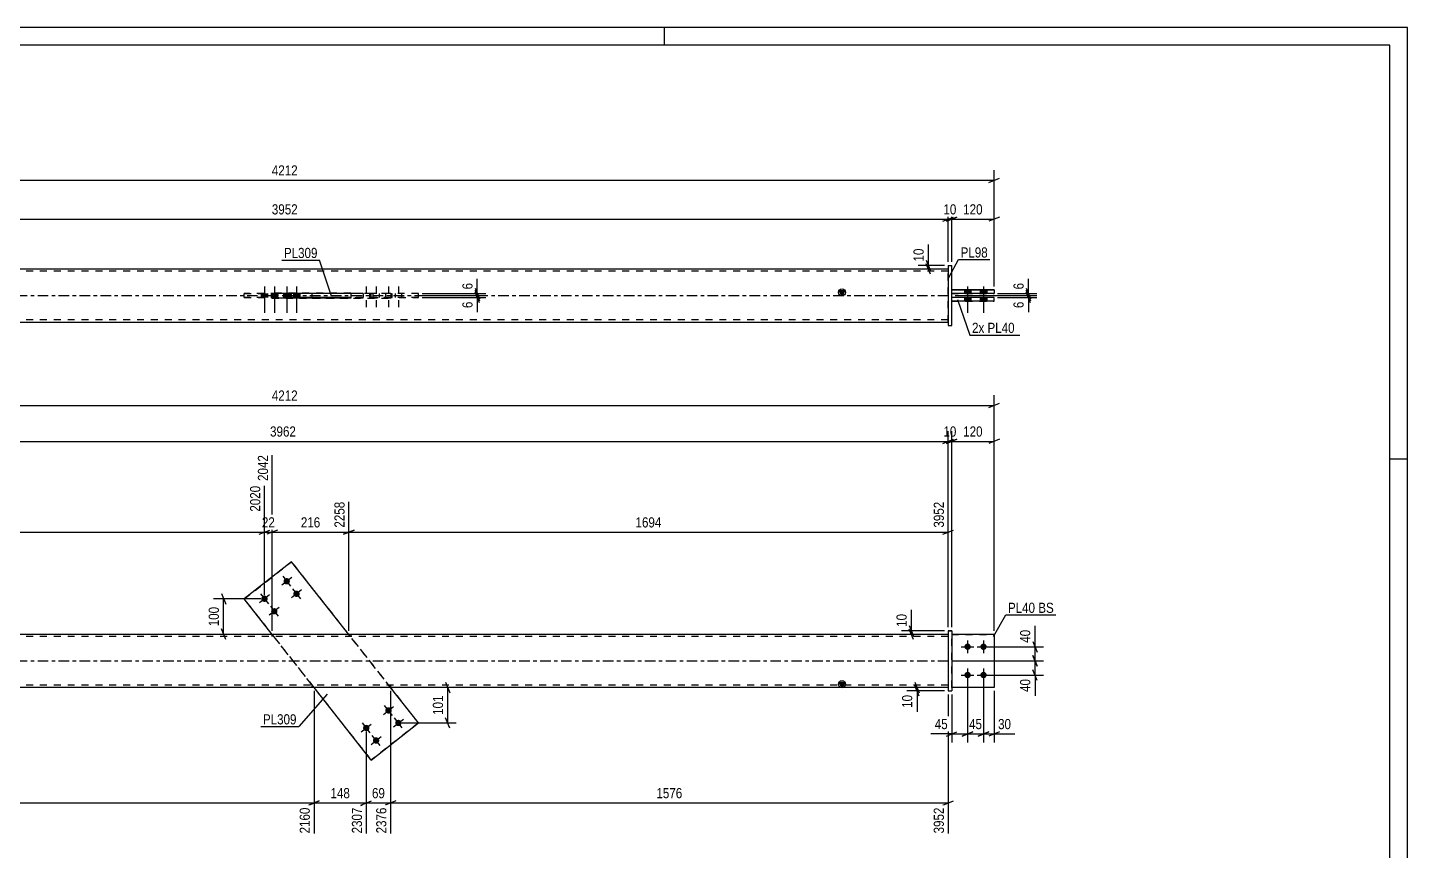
# Model space of a CAD drawing. Header units: millimetres. Extents: x 0 to 594, y 0 to 420.
# Drawn here: x 203.9 to 594, y 187.3 to 420 of the extents above; entities that cross this region are included whole.
import ezdxf

# ---------------------------------------------------------------- set-up
doc = ezdxf.new("R2010")
doc.units = ezdxf.units.MM
doc.linetypes.add('DXK_LINE_DOT2', pattern=[3.9198, 1.9599, -1.9599])
doc.linetypes.add('DXK_LINE_DOT3', pattern=[5.9187, 2.979, -0.9799, 0.9799, -0.9799])
doc.styles.add('Arial Narrow', font='ARIALN.TTF', dxfattribs={"height": 0.2})

# ---------------------------------------------------------------- blocks, each defined once
blk = doc.blocks.new('Unknown-580871191-1129')
at = {"color": 5, "linetype": 'Continuous'}
for p, q in [((594, 420), (0, 420)), ((384, 415), (384, 420)), ((594, 0), (594, 420)), ((589, 415), (5, 415)), ((589, 5), (589, 415)), ((594, 298), (589, 298))]:
    blk.add_line(p, q, dxfattribs=at)
blk = doc.blocks.new('Part-580871191-1687 - 1671')
at = {"color": 2, "linetype": 'Continuous'}
for p, q in [((278.54, 268.96), (265.18, 258.44)), ((278.54, 268.96), (278.54, 268.96)), ((294.72, 248.42), (278.54, 268.96)), ((273.08, 248.42), (265.18, 258.44)), ((265.18, 258.44), (265.18, 258.44)), ((301.08, 212.87), (284.89, 233.42)), ((314.43, 223.4), (306.54, 233.42)), ((301.08, 212.87), (314.43, 223.4)), ((314.43, 223.4), (314.43, 223.4)), ((301.08, 212.87), (301.08, 212.87))]:
    blk.add_line(p, q, dxfattribs=at)
at = {"color": 7, "linetype": 'DXK_LINE_DOT2'}
for p, q in [((265.18, 258.44), (278.54, 268.96)), ((314.43, 223.4), (278.54, 268.96)), ((301.08, 212.87), (265.18, 258.44)), ((273.35, 248.07), (273.08, 248.42)), ((284.89, 233.42), (273.35, 248.07)), ((306.54, 233.42), (294.72, 248.42)), ((314.43, 223.4), (301.08, 212.87))]:
    blk.add_line(p, q, dxfattribs=at)
blk = doc.blocks.new('Bolt-580871191-1679 - 1671')
at = {"linetype": 'Continuous'}
for points in [[(305.95, 227.79), (306.13, 227.77), (306.31, 227.72), (306.48, 227.62), (306.62, 227.5), (306.73, 227.34), (306.8, 227.17), (306.84, 226.99), (306.84, 226.8), (306.8, 226.62), (306.73, 226.44), (306.62, 226.29), (306.48, 226.17), (306.31, 226.07), (306.13, 226.01), (305.95, 225.99), (305.76, 226.01), (305.58, 226.07), (305.42, 226.17), (305.28, 226.29), (305.17, 226.44), (305.09, 226.62), (305.05, 226.8), (305.05, 226.99), (305.09, 227.17), (305.17, 227.34), (305.28, 227.5), (305.42, 227.62), (305.58, 227.72), (305.76, 227.77)], [(299.66, 222.84), (299.85, 222.82), (300.03, 222.77), (300.19, 222.67), (300.33, 222.55), (300.44, 222.39), (300.52, 222.22), (300.56, 222.04), (300.56, 221.85), (300.52, 221.67), (300.44, 221.49), (300.33, 221.34), (300.19, 221.22), (300.03, 221.12), (299.85, 221.06), (299.66, 221.04), (299.48, 221.06), (299.3, 221.12), (299.13, 221.22), (298.99, 221.34), (298.88, 221.49), (298.81, 221.67), (298.77, 221.85), (298.77, 222.04), (298.81, 222.22), (298.88, 222.39), (298.99, 222.55), (299.13, 222.67), (299.3, 222.77), (299.48, 222.82)], [(308.73, 224.26), (308.92, 224.24), (309.1, 224.18), (309.26, 224.09), (309.4, 223.96), (309.51, 223.81), (309.59, 223.64), (309.63, 223.45), (309.63, 223.27), (309.59, 223.08), (309.51, 222.91), (309.4, 222.76), (309.26, 222.63), (309.1, 222.54), (308.92, 222.48), (308.73, 222.46), (308.54, 222.48), (308.37, 222.54), (308.2, 222.63), (308.06, 222.76), (307.95, 222.91), (307.88, 223.08), (307.84, 223.27), (307.84, 223.45), (307.88, 223.64), (307.95, 223.81), (308.06, 223.96), (308.2, 224.09), (308.37, 224.18), (308.54, 224.24)], [(302.45, 219.31), (302.63, 219.29), (302.81, 219.23), (302.98, 219.14), (303.12, 219.01), (303.23, 218.86), (303.3, 218.69), (303.34, 218.5), (303.34, 218.31), (303.3, 218.13), (303.23, 217.96), (303.12, 217.81), (302.98, 217.68), (302.81, 217.59), (302.63, 217.53), (302.45, 217.51), (302.26, 217.53), (302.08, 217.59), (301.92, 217.68), (301.78, 217.81), (301.67, 217.96), (301.59, 218.13), (301.55, 218.31), (301.55, 218.5), (301.59, 218.69), (301.67, 218.86), (301.78, 219.01), (301.92, 219.14), (302.08, 219.23), (302.26, 219.29)]]:
    blk.add_hatch(color=1, dxfattribs=at).paths.add_polyline_path(points)
at = {"color": 1, "linetype": 'Continuous'}
for p, q in [((304.53, 225.78), (307.36, 228.01)), ((307.06, 225.48), (304.83, 228.31)), ((298.25, 220.83), (301.08, 223.06)), ((300.78, 220.53), (298.55, 223.36)), ((307.32, 222.25), (310.15, 224.47)), ((309.85, 221.95), (307.62, 224.77)), ((301.03, 217.3), (303.86, 219.52)), ((303.56, 217), (301.33, 219.82))]:
    blk.add_line(p, q, dxfattribs=at)
blk = doc.blocks.new('Bolt-580871191-1680 - 1671')
at = {"linetype": 'Continuous'}
for points in [[(277.17, 264.33), (277.35, 264.31), (277.53, 264.25), (277.7, 264.15), (277.84, 264.03), (277.95, 263.88), (278.02, 263.7), (278.06, 263.52), (278.06, 263.33), (278.02, 263.15), (277.95, 262.98), (277.84, 262.82), (277.7, 262.7), (277.53, 262.6), (277.35, 262.55), (277.17, 262.53), (276.98, 262.55), (276.8, 262.6), (276.64, 262.7), (276.5, 262.82), (276.39, 262.98), (276.31, 263.15), (276.27, 263.33), (276.27, 263.52), (276.31, 263.7), (276.39, 263.88), (276.5, 264.03), (276.64, 264.15), (276.8, 264.25), (276.98, 264.31)], [(270.88, 259.38), (271.07, 259.36), (271.25, 259.3), (271.41, 259.2), (271.55, 259.08), (271.66, 258.93), (271.74, 258.75), (271.78, 258.57), (271.78, 258.38), (271.74, 258.2), (271.66, 258.03), (271.55, 257.87), (271.41, 257.75), (271.25, 257.65), (271.07, 257.59), (270.88, 257.58), (270.7, 257.59), (270.52, 257.65), (270.35, 257.75), (270.21, 257.87), (270.1, 258.03), (270.03, 258.2), (269.99, 258.38), (269.99, 258.57), (270.03, 258.75), (270.1, 258.93), (270.21, 259.08), (270.35, 259.2), (270.52, 259.3), (270.7, 259.36)], [(279.95, 260.79), (280.14, 260.77), (280.32, 260.71), (280.48, 260.62), (280.62, 260.49), (280.73, 260.34), (280.81, 260.17), (280.85, 259.99), (280.85, 259.8), (280.81, 259.61), (280.73, 259.44), (280.62, 259.29), (280.48, 259.16), (280.32, 259.07), (280.14, 259.01), (279.95, 258.99), (279.76, 259.01), (279.59, 259.07), (279.42, 259.16), (279.28, 259.29), (279.17, 259.44), (279.1, 259.61), (279.06, 259.8), (279.06, 259.99), (279.1, 260.17), (279.17, 260.34), (279.28, 260.49), (279.42, 260.62), (279.59, 260.71), (279.76, 260.77)], [(273.67, 255.84), (273.85, 255.82), (274.03, 255.76), (274.2, 255.67), (274.34, 255.54), (274.45, 255.39), (274.52, 255.22), (274.56, 255.03), (274.56, 254.85), (274.52, 254.66), (274.45, 254.49), (274.34, 254.34), (274.2, 254.21), (274.03, 254.12), (273.85, 254.06), (273.67, 254.04), (273.48, 254.06), (273.3, 254.12), (273.14, 254.21), (273, 254.34), (272.89, 254.49), (272.81, 254.66), (272.77, 254.85), (272.77, 255.03), (272.81, 255.22), (272.89, 255.39), (273, 255.54), (273.14, 255.67), (273.3, 255.76), (273.48, 255.82)]]:
    blk.add_hatch(color=1, dxfattribs=at).paths.add_polyline_path(points)
at = {"color": 1, "linetype": 'Continuous'}
for p, q in [((278.58, 264.54), (275.75, 262.31)), ((276.05, 264.84), (278.28, 262.01)), ((272.3, 259.59), (269.47, 257.36)), ((269.77, 259.89), (272, 257.06)), ((281.37, 261), (278.54, 258.78)), ((278.84, 261.3), (281.07, 258.48)), ((275.08, 256.05), (272.25, 253.83)), ((272.55, 256.35), (274.78, 253.53))]:
    blk.add_line(p, q, dxfattribs=at)
blk = doc.blocks.new('Bolt-580871191-1682 - 1671')
at = {"linetype": 'Continuous'}
for points in [[(469.66, 245.82), (469.84, 245.8), (470.02, 245.74), (470.19, 245.65), (470.33, 245.52), (470.44, 245.37), (470.51, 245.2), (470.55, 245.01), (470.55, 244.82), (470.51, 244.64), (470.44, 244.47), (470.33, 244.32), (470.19, 244.19), (470.02, 244.1), (469.84, 244.04), (469.66, 244.02), (469.47, 244.04), (469.29, 244.1), (469.13, 244.19), (468.99, 244.32), (468.88, 244.47), (468.8, 244.64), (468.76, 244.82), (468.76, 245.01), (468.8, 245.2), (468.88, 245.37), (468.99, 245.52), (469.13, 245.65), (469.29, 245.74), (469.47, 245.8)], [(474.16, 245.82), (474.34, 245.8), (474.52, 245.74), (474.69, 245.65), (474.83, 245.52), (474.94, 245.37), (475.01, 245.2), (475.05, 245.01), (475.05, 244.82), (475.01, 244.64), (474.94, 244.47), (474.83, 244.32), (474.69, 244.19), (474.52, 244.1), (474.34, 244.04), (474.16, 244.02), (473.97, 244.04), (473.79, 244.1), (473.63, 244.19), (473.49, 244.32), (473.38, 244.47), (473.3, 244.64), (473.26, 244.82), (473.26, 245.01), (473.3, 245.2), (473.38, 245.37), (473.49, 245.52), (473.63, 245.65), (473.79, 245.74), (473.97, 245.8)], [(469.66, 237.82), (469.84, 237.8), (470.02, 237.74), (470.19, 237.65), (470.33, 237.52), (470.44, 237.37), (470.51, 237.2), (470.55, 237.01), (470.55, 236.82), (470.51, 236.64), (470.44, 236.47), (470.33, 236.32), (470.19, 236.19), (470.02, 236.1), (469.84, 236.04), (469.66, 236.02), (469.47, 236.04), (469.29, 236.1), (469.13, 236.19), (468.99, 236.32), (468.88, 236.47), (468.8, 236.64), (468.76, 236.82), (468.76, 237.01), (468.8, 237.2), (468.88, 237.37), (468.99, 237.52), (469.13, 237.65), (469.29, 237.74), (469.47, 237.8)], [(474.16, 237.82), (474.34, 237.8), (474.52, 237.74), (474.69, 237.65), (474.83, 237.52), (474.94, 237.37), (475.01, 237.2), (475.05, 237.01), (475.05, 236.82), (475.01, 236.64), (474.94, 236.47), (474.83, 236.32), (474.69, 236.19), (474.52, 236.1), (474.34, 236.04), (474.16, 236.02), (473.97, 236.04), (473.79, 236.1), (473.63, 236.19), (473.49, 236.32), (473.38, 236.47), (473.3, 236.64), (473.26, 236.82), (473.26, 237.01), (473.3, 237.2), (473.38, 237.37), (473.49, 237.52), (473.63, 237.65), (473.79, 237.74), (473.97, 237.8)]]:
    blk.add_hatch(color=1, dxfattribs=at).paths.add_polyline_path(points)
at = {"color": 1, "linetype": 'Continuous'}
for p, q in [((469.66, 246.72), (469.66, 243.12)), ((474.16, 246.72), (474.16, 243.12)), ((467.86, 244.92), (471.46, 244.92)), ((472.36, 244.92), (475.96, 244.92)), ((469.66, 238.72), (469.66, 235.12)), ((474.16, 238.72), (474.16, 235.12)), ((467.86, 236.92), (471.46, 236.92)), ((472.36, 236.92), (475.96, 236.92))]:
    blk.add_line(p, q, dxfattribs=at)
blk = doc.blocks.new('Part-580871191-1703 - 1671')
at = {"color": 2, "linetype": 'Continuous'}
for p, q in [((465.16, 249.42), (464.16, 249.42)), ((464.16, 249.42), (465.16, 249.42)), ((464.16, 249.42), (464.16, 232.42)), ((465.16, 249.42), (465.16, 232.42)), ((464.16, 232.42), (465.16, 232.42))]:
    blk.add_line(p, q, dxfattribs=at)
at = {"color": 7, "linetype": 'DXK_LINE_DOT2'}
for p, q in [((464.16, 249.42), (464.16, 249.42)), ((464.16, 249.42), (464.16, 249.42)), ((465.16, 249.42), (465.16, 249.42)), ((465.16, 249.42), (465.16, 249.42)), ((464.16, 232.42), (465.16, 232.42))]:
    blk.add_line(p, q, dxfattribs=at)
blk = doc.blocks.new('Part-580871191-1708 - 1671')
at = {"color": 7, "linetype": 'DXK_LINE_DOT2'}
for p, q in [((465.16, 248.42), (477.16, 248.42)), ((477.16, 248.42), (465.16, 248.42)), ((465.16, 248.42), (465.16, 248.42)), ((465.16, 233.42), (465.16, 248.42)), ((477.16, 248.42), (477.16, 248.42)), ((477.16, 248.42), (477.16, 233.42)), ((477.16, 233.42), (465.16, 233.42)), ((477.16, 233.42), (465.16, 233.42))]:
    blk.add_line(p, q, dxfattribs=at)
blk = doc.blocks.new('Part-580871191-1713 - 1671')
at = {"color": 2, "linetype": 'Continuous'}
for p, q in [((477.16, 248.42), (465.16, 248.42)), ((477.16, 248.42), (477.16, 248.42)), ((477.16, 248.42), (477.16, 233.42)), ((477.16, 233.42), (465.16, 233.42))]:
    blk.add_line(p, q, dxfattribs=at)
at = {"color": 7, "linetype": 'DXK_LINE_DOT2'}
for p, q in [((477.16, 248.42), (465.16, 248.42)), ((465.16, 248.42), (465.16, 248.42)), ((465.16, 233.42), (465.16, 248.42)), ((477.16, 248.42), (477.16, 248.42)), ((477.16, 233.42), (465.16, 233.42))]:
    blk.add_line(p, q, dxfattribs=at)
blk = doc.blocks.new('Part-580871191-1718 - 1671')
at = {"linetype": 'Continuous'}
blk.add_hatch(color=2, dxfattribs=at).paths.add_polyline_path([(434.16, 233.42), (433.36, 234.82), (434.96, 234.82)])
at = {"color": 2, "linetype": 'Continuous'}
for p, q in [((177.08, 248.42), (89.08, 248.42)), ((464.16, 248.42), (177.18, 248.42)), ((434.16, 233.42), (433.36, 234.82)), ((433.36, 234.82), (434.96, 234.82)), ((434.96, 234.82), (434.16, 233.42)), ((177.08, 233.42), (89.08, 233.42)), ((464.16, 233.42), (177.18, 233.42))]:
    blk.add_line(p, q, dxfattribs=at)
at = {"color": 7, "linetype": 'DXK_LINE_DOT2'}
for p, q in [((89.08, 233.42), (89.08, 248.42)), ((177.08, 247.82), (89.08, 247.82)), ((464.16, 247.82), (177.18, 247.82)), ((272.98, 248.42), (272.98, 247.82)), ((295.29, 248.42), (295.29, 247.82)), ((464.16, 248.42), (464.16, 233.42)), ((177.08, 234.02), (89.08, 234.02)), ((464.16, 234.02), (177.18, 234.02)), ((284.32, 233.42), (284.32, 234.02)), ((306.64, 233.42), (306.64, 234.02))]:
    blk.add_line(p, q, dxfattribs=at)
at = {"color": 7, "linetype": 'DXK_LINE_DOT3'}
for p, q in [((89.08, 240.92), (177.08, 240.92)), ((177.18, 240.92), (464.16, 240.92))]:
    blk.add_line(p, q, dxfattribs=at)
at = {"color": 2, "linetype": 'Continuous'}
blk.add_circle((434.16, 234.32), 1, dxfattribs=at)
blk = doc.blocks.new('Part-580871191-1455 - 1366')
at = {"linetype": 'Continuous'}
blk.add_hatch(color=2, dxfattribs=at).paths.add_polyline_path([(434.16, 344.23), (433.36, 345.63), (434.96, 345.63)])
at = {"color": 2, "linetype": 'Continuous'}
for p, q in [((177.08, 351.73), (89.08, 351.73)), ((464.16, 351.73), (177.18, 351.73)), ((272.98, 344.93), (295.29, 344.93)), ((272.98, 344.93), (272.98, 344.83)), ((272.98, 343.63), (272.98, 343.53)), ((272.98, 343.53), (272.98, 343.53)), ((295.29, 343.53), (272.98, 343.53)), ((284.32, 344.93), (284.32, 344.83)), ((284.32, 343.53), (284.32, 343.63)), ((284.32, 343.53), (284.32, 343.53)), ((295.29, 343.53), (284.32, 343.53)), ((295.29, 344.93), (295.29, 343.53)), ((434.16, 344.23), (433.36, 345.63)), ((433.36, 345.63), (434.96, 345.63)), ((434.96, 345.63), (434.16, 344.23)), ((89.08, 336.73), (177.08, 336.73)), ((177.18, 336.73), (464.16, 336.73))]:
    blk.add_line(p, q, dxfattribs=at)
at = {"color": 7, "linetype": 'DXK_LINE_DOT2'}
for p, q in [((89.08, 336.73), (89.08, 351.73)), ((177.08, 351.13), (89.08, 351.13)), ((464.16, 351.13), (177.18, 351.13)), ((464.16, 336.73), (464.16, 351.73)), ((295.29, 344.93), (272.98, 344.93)), ((272.98, 343.53), (272.98, 344.83)), ((272.98, 343.53), (295.29, 343.53)), ((284.32, 344.93), (284.32, 344.93)), ((284.32, 344.93), (306.64, 344.93)), ((284.32, 344.93), (284.32, 344.93)), ((284.32, 344.93), (306.64, 344.93)), ((284.32, 344.93), (284.32, 344.93)), ((284.32, 343.53), (284.32, 344.83)), ((284.32, 343.53), (306.64, 343.53)), ((306.64, 343.53), (295.29, 343.53)), ((306.64, 344.93), (306.64, 343.53)), ((177.08, 337.33), (89.08, 337.33)), ((464.16, 337.33), (177.18, 337.33))]:
    blk.add_line(p, q, dxfattribs=at)
at = {"color": 7, "linetype": 'DXK_LINE_DOT3'}
for p, q in [((89.08, 344.23), (177.08, 344.23)), ((177.18, 344.23), (464.16, 344.23))]:
    blk.add_line(p, q, dxfattribs=at)
at = {"color": 2, "linetype": 'Continuous'}
blk.add_circle((434.16, 345.13), 1, dxfattribs=at)
blk = doc.blocks.new('Bolt-580871191-1369 - 1366')
at = {"linetype": 'Continuous'}
for points in [[(470.56, 345.83), (468.76, 345.83), (468.76, 344.83), (470.56, 344.83)], [(470.56, 345.83), (468.76, 345.83), (468.76, 344.83), (470.56, 344.83)], [(470.56, 343.63), (468.76, 343.63), (468.76, 342.63), (470.56, 342.63)], [(470.56, 343.63), (468.76, 343.63), (468.76, 342.63), (470.56, 342.63)], [(475.06, 345.83), (473.26, 345.83), (473.26, 344.83), (475.06, 344.83)], [(475.06, 345.83), (473.26, 345.83), (473.26, 344.83), (475.06, 344.83)], [(475.06, 343.63), (473.26, 343.63), (473.26, 342.63), (475.06, 342.63)], [(475.06, 343.63), (473.26, 343.63), (473.26, 342.63), (475.06, 342.63)]]:
    blk.add_hatch(color=1, dxfattribs=at).paths.add_polyline_path(points)
at = {"color": 1, "linetype": 'Continuous'}
for p, q in [((468.76, 345.83), (468.76, 344.83)), ((468.76, 345.83), (468.76, 344.83)), ((468.76, 343.63), (468.76, 342.63)), ((468.76, 343.63), (468.76, 342.63)), ((469.66, 346.83), (469.66, 339.33)), ((469.66, 346.83), (469.66, 339.33)), ((470.56, 345.83), (470.56, 344.83)), ((470.56, 345.83), (470.56, 344.83)), ((470.56, 343.63), (470.56, 342.63)), ((470.56, 343.63), (470.56, 342.63)), ((473.26, 345.83), (473.26, 344.83)), ((473.26, 345.83), (473.26, 344.83)), ((473.26, 343.63), (473.26, 342.63)), ((473.26, 343.63), (473.26, 342.63)), ((474.16, 346.83), (474.16, 339.33)), ((474.16, 346.83), (474.16, 339.33)), ((475.06, 345.83), (475.06, 344.83)), ((475.06, 345.83), (475.06, 344.83)), ((475.06, 343.63), (475.06, 342.63)), ((475.06, 343.63), (475.06, 342.63))]:
    blk.add_line(p, q, dxfattribs=at)
blk = doc.blocks.new('Bolt-580871191-1434 - 1366')
at = {"color": 1, "linetype": 'DXK_LINE_DOT2'}
for p, q in [((298.76, 344.83), (298.76, 343.63)), ((299.66, 346.83), (299.66, 339.33)), ((300.56, 344.83), (300.56, 343.63)), ((301.55, 344.83), (301.55, 343.63)), ((302.45, 346.83), (302.45, 339.33)), ((303.35, 344.83), (303.35, 343.63)), ((305.05, 344.83), (305.05, 343.63)), ((305.95, 346.83), (305.95, 339.33)), ((306.85, 344.83), (306.85, 343.63)), ((307.83, 344.83), (307.83, 343.63)), ((308.73, 346.83), (308.73, 339.33)), ((309.63, 344.83), (309.63, 343.63))]:
    blk.add_line(p, q, dxfattribs=at)
blk = doc.blocks.new('Part-580871191-1460 - 1366')
at = {"color": 2, "linetype": 'Continuous'}
for p, q in [((477.16, 343.63), (465.16, 343.63)), ((477.16, 343.63), (465.16, 343.63)), ((477.16, 342.63), (477.16, 343.63)), ((477.16, 342.63), (465.16, 342.63))]:
    blk.add_line(p, q, dxfattribs=at)
at = {"color": 7, "linetype": 'DXK_LINE_DOT2'}
for p, q in [((465.16, 342.63), (465.16, 343.63)), ((477.16, 343.63), (477.16, 343.63)), ((477.16, 343.63), (477.16, 343.63)), ((465.16, 342.63), (477.16, 342.63))]:
    blk.add_line(p, q, dxfattribs=at)
blk = doc.blocks.new('Part-580871191-1396 - 1366')
at = {"color": 2, "linetype": 'Continuous'}
for p, q in [((265.18, 343.63), (265.18, 344.83)), ((278.54, 343.63), (278.54, 344.83)), ((295.29, 344.83), (278.54, 344.83)), ((295.29, 344.83), (278.54, 344.83)), ((295.29, 343.63), (278.54, 343.63))]:
    blk.add_line(p, q, dxfattribs=at)
at = {"color": 7, "linetype": 'DXK_LINE_DOT2'}
for p, q in [((278.54, 344.83), (265.18, 344.83)), ((265.18, 344.83), (278.54, 344.83)), ((265.18, 343.63), (301.08, 343.63)), ((278.54, 343.63), (265.18, 343.63)), ((314.43, 344.83), (295.29, 344.83)), ((301.08, 344.83), (295.29, 344.83)), ((314.43, 343.63), (295.29, 343.63)), ((301.08, 343.63), (301.08, 344.83)), ((314.43, 344.83), (301.08, 344.83)), ((301.08, 343.63), (314.43, 343.63)), ((314.43, 343.63), (314.43, 344.83))]:
    blk.add_line(p, q, dxfattribs=at)
blk = doc.blocks.new('Part-580871191-1432 - 1366')
at = {"color": 2, "linetype": 'Continuous'}
for p, q in [((464.16, 352.73), (464.16, 335.73)), ((464.16, 352.73), (465.16, 352.73)), ((464.16, 352.73), (465.16, 352.73)), ((465.16, 335.73), (465.16, 352.73)), ((464.16, 335.73), (465.16, 335.73))]:
    blk.add_line(p, q, dxfattribs=at)
at = {"color": 7, "linetype": 'DXK_LINE_DOT2'}
for p, q in [((464.16, 352.73), (464.16, 352.73)), ((464.16, 352.73), (464.16, 352.73)), ((465.16, 352.73), (465.16, 352.73)), ((464.16, 335.73), (465.16, 335.73)), ((465.16, 335.73), (465.16, 335.73))]:
    blk.add_line(p, q, dxfattribs=at)
blk = doc.blocks.new('Bolt-580871191-1435 - 1366')
at = {"linetype": 'Continuous'}
for points in [[(271.78, 344.83), (269.98, 344.83), (269.98, 343.63), (271.78, 343.63)], [(274.57, 344.83), (272.77, 344.83), (272.77, 343.63), (274.57, 343.63)], [(278.07, 344.83), (276.27, 344.83), (276.27, 343.63), (278.07, 343.63)], [(280.85, 344.83), (279.05, 344.83), (279.05, 343.63), (280.85, 343.63)]]:
    blk.add_hatch(color=1, dxfattribs=at).paths.add_polyline_path(points)
at = {"color": 1, "linetype": 'Continuous'}
for p, q in [((269.98, 344.83), (269.98, 343.63)), ((270.88, 346.83), (270.88, 339.33)), ((271.78, 344.83), (271.78, 343.63)), ((272.77, 344.83), (272.77, 343.63)), ((273.67, 346.83), (273.67, 339.33)), ((274.57, 344.83), (274.57, 343.63)), ((276.27, 344.83), (276.27, 343.63)), ((277.17, 346.83), (277.17, 339.33)), ((278.07, 344.83), (278.07, 343.63)), ((279.05, 344.83), (279.05, 343.63)), ((279.95, 346.83), (279.95, 339.33)), ((280.85, 344.83), (280.85, 343.63))]:
    blk.add_line(p, q, dxfattribs=at)
blk = doc.blocks.new('Part-580871191-1465 - 1366')
at = {"color": 2, "linetype": 'Continuous'}
for p, q in [((465.16, 345.83), (477.16, 345.83)), ((477.16, 345.83), (465.16, 345.83)), ((477.16, 344.83), (465.16, 344.83)), ((477.16, 345.83), (477.16, 344.83))]:
    blk.add_line(p, q, dxfattribs=at)
at = {"color": 7, "linetype": 'DXK_LINE_DOT2'}
for p, q in [((465.16, 344.83), (465.16, 345.83)), ((465.16, 344.83), (477.16, 344.83)), ((477.16, 345.83), (477.16, 345.83)), ((477.16, 345.83), (477.16, 345.83))]:
    blk.add_line(p, q, dxfattribs=at)
blk = doc.blocks.new('StraightDimension-580871191-1928 - 1671')
at = {"color": 7, "linetype": 'Continuous'}
for p, q in [((454.76, 234.92), (455.96, 231.92)), ((463.16, 233.42), (452.51, 233.42)), ((463.16, 232.42), (452.51, 232.42)), ((455.96, 230.92), (454.76, 233.92)), ((455.36, 232.42), (455.36, 233.42))]:
    blk.add_line(p, q, dxfattribs=at)
at = {"color": 0}
blk.add_wipeout([(454.61, 231.89), (450.41, 231.89), (450.41, 227.04), (454.61, 227.04)], dxfattribs=at)
at = {"color": 7, "linetype": 'Continuous'}
blk.add_line((455.36, 232.42), (455.36, 226.51), dxfattribs=at)
blk.add_line((455.36, 232.42), (455.36, 226.51), dxfattribs=at)
at = {"color": 3, "style": 'Arial Narrow'}
blk.add_text('10', height=2.863, rotation=90.0002, dxfattribs=at).set_placement((454.01, 227.64))
blk = doc.blocks.new('StraightDimension-580871191-1856 - 1671')
at = {"color": 7, "linetype": 'Continuous'}
for p, q in [((284.89, 232.42), (284.89, 192.13)), ((299.66, 220.94), (299.66, 192.13)), ((286.39, 201.34), (283.39, 200.14)), ((284.89, 200.74), (299.66, 200.74)), ((298.16, 200.14), (301.16, 201.34))]:
    blk.add_line(p, q, dxfattribs=at)
at = {"color": 0}
blk.add_wipeout([(295.62, 201.49), (295.62, 205.69), (288.94, 205.69), (288.94, 201.49)], dxfattribs=at)
at = {"color": 3, "style": 'Arial Narrow'}
blk.add_text('148', height=2.863, dxfattribs=at).set_placement((289.54, 202.09))
at = {"color": 0, "linetype": 'Continuous'}
blk.add_wipeout([(299.06, 200.04), (294.86, 200.04), (294.86, 191.53), (299.06, 191.53)], dxfattribs=at)
at = {"color": 3, "linetype": 'Continuous', "style": 'Arial Narrow'}
blk.add_text('2307', height=2.863, rotation=90.0002, dxfattribs=at).set_placement((298.46, 192.13))
blk = doc.blocks.new('StraightDimension-580871191-2023 - 1671')
at = {"color": 7, "linetype": 'Continuous'}
for p, q in [((269.88, 258.48), (256.48, 258.48)), ((258.73, 259.98), (259.93, 256.98)), ((259.33, 248.44), (259.33, 258.48)), ((259.93, 246.94), (258.73, 249.94)), ((259.35, 248.44), (261.73, 248.44))]:
    blk.add_line(p, q, dxfattribs=at)
at = {"color": 0}
blk.add_wipeout([(258.58, 256.8), (254.38, 256.8), (254.38, 250.11), (258.58, 250.11)], dxfattribs=at)
at = {"color": 3, "style": 'Arial Narrow'}
blk.add_text('100', height=2.863, rotation=90.0002, dxfattribs=at).set_placement((257.98, 250.71))
blk = doc.blocks.new('StraightDimension-580871191-2009 - 1671')
at = {"color": 7, "linetype": 'Continuous'}
for p, q in [((488.12, 246.42), (489.32, 243.42)), ((475.16, 244.92), (491.12, 244.92)), ((489.32, 239.42), (488.12, 242.42)), ((488.72, 240.92), (488.72, 244.92)), ((465.16, 240.92), (491.12, 240.92))]:
    blk.add_line(p, q, dxfattribs=at)
at = {"color": 0}
blk.add_wipeout([(487.97, 250.3), (483.77, 250.3), (483.77, 245.44), (487.97, 245.44)], dxfattribs=at)
at = {"color": 7, "linetype": 'Continuous'}
blk.add_line((488.72, 244.92), (488.72, 250.82), dxfattribs=at)
blk.add_line((488.72, 244.92), (488.72, 250.82), dxfattribs=at)
at = {"color": 3, "style": 'Arial Narrow'}
blk.add_text('40', height=2.863, rotation=90.0002, dxfattribs=at).set_placement((487.37, 246.04))
blk = doc.blocks.new('StraightDimension-580871191-1756 - 1671')
at = {"color": 7, "linetype": 'Continuous'}
for p, q in [((273.08, 249.42), (273.08, 299.12)), ((294.72, 249.42), (294.72, 285.92)), ((274.58, 277.91), (271.58, 276.71)), ((273.08, 277.31), (294.72, 277.31)), ((293.22, 276.71), (296.22, 277.91))]:
    blk.add_line(p, q, dxfattribs=at)
at = {"color": 0, "linetype": 'Continuous'}
blk.add_wipeout([(294.12, 286.52), (289.92, 286.52), (289.92, 278.01), (294.12, 278.01)], dxfattribs=at)
at = {"color": 0}
blk.add_wipeout([(287.24, 278.06), (287.24, 282.26), (280.56, 282.26), (280.56, 278.06)], dxfattribs=at)
at = {"color": 3, "linetype": 'Continuous', "style": 'Arial Narrow'}
blk.add_text('2258', height=2.863, rotation=90.0002, dxfattribs=at).set_placement((293.52, 278.61))
at = {"color": 3, "style": 'Arial Narrow'}
blk.add_text('216', height=2.863, dxfattribs=at).set_placement((281.16, 278.66))
blk = doc.blocks.new('StraightDimension-580871191-2050 - 1671')
at = {"color": 7, "linetype": 'Continuous'}
for p, q in [((464.16, 250.42), (464.16, 305.85)), ((465.16, 250.42), (465.16, 305.85)), ((462.66, 302.4), (465.66, 303.6)), ((466.66, 303.6), (463.66, 302.4)), ((464.16, 303), (465.16, 303))]:
    blk.add_line(p, q, dxfattribs=at)
at = {"color": 0}
blk.add_wipeout([(467.09, 303.75), (467.09, 307.95), (462.23, 307.95), (462.23, 303.75)], dxfattribs=at)
at = {"color": 3, "style": 'Arial Narrow'}
blk.add_text('10', height=2.863, dxfattribs=at).set_placement((462.83, 304.35))
blk = doc.blocks.new('StraightDimension-580871191-1778 - 1671')
at = {"color": 7, "linetype": 'Continuous'}
for p, q in [((273.08, 249.42), (273.08, 299.12)), ((270.88, 259.48), (270.88, 290.42)), ((269.38, 276.71), (272.38, 277.91)), ((270.88, 277.31), (273.08, 277.31)), ((274.58, 277.91), (271.58, 276.71))]:
    blk.add_line(p, q, dxfattribs=at)
at = {"color": 0, "linetype": 'Continuous'}
blk.add_wipeout([(272.48, 299.72), (268.28, 299.72), (268.28, 291.21), (272.48, 291.21)], dxfattribs=at)
at = {"color": 0}
blk.add_wipeout([(274.41, 278.06), (274.41, 282.26), (269.55, 282.26), (269.55, 278.06)], dxfattribs=at)
at = {"color": 3, "linetype": 'Continuous', "style": 'Arial Narrow'}
blk.add_text('2042', height=2.863, rotation=90.0002, dxfattribs=at).set_placement((271.88, 291.81))
at = {"color": 3, "style": 'Arial Narrow'}
blk.add_text('22', height=2.863, dxfattribs=at).set_placement((270.15, 278.66))
blk = doc.blocks.new('StraightDimension-580871191-2045 - 1671')
at = {"color": 7, "linetype": 'Continuous'}
for p, q in [((88.08, 250.42), (88.08, 305.85)), ((464.16, 250.42), (464.16, 305.85)), ((89.58, 303.6), (86.58, 302.4)), ((88.08, 303), (464.16, 303)), ((462.66, 302.4), (465.66, 303.6))]:
    blk.add_line(p, q, dxfattribs=at)
at = {"color": 0}
blk.add_wipeout([(280.38, 303.75), (280.38, 307.95), (271.86, 307.95), (271.86, 303.75)], dxfattribs=at)
at = {"color": 3, "style": 'Arial Narrow'}
blk.add_text('3962', height=2.863, dxfattribs=at).set_placement((272.46, 304.35))
blk = doc.blocks.new('StraightDimension-580871191-1728 - 1671')
at = {"color": 7, "linetype": 'Continuous'}
for p, q in [((477.16, 249.42), (477.16, 316.02)), ((76.08, 313.17), (477.16, 313.17)), ((475.66, 312.57), (478.66, 313.77))]:
    blk.add_line(p, q, dxfattribs=at)
at = {"color": 0}
blk.add_wipeout([(280.88, 313.92), (280.88, 318.12), (272.36, 318.12), (272.36, 313.92)], dxfattribs=at)
at = {"color": 3, "style": 'Arial Narrow'}
blk.add_text('4212', height=2.863, dxfattribs=at).set_placement((272.96, 314.52))
blk = doc.blocks.new('StraightDimension-580871191-1742 - 1671')
at = {"color": 7, "linetype": 'Continuous'}
for p, q in [((294.72, 249.42), (294.72, 285.92)), ((464.16, 250.42), (464.16, 285.92)), ((296.22, 277.91), (293.22, 276.71)), ((294.72, 277.31), (464.16, 277.31)), ((462.66, 276.71), (465.66, 277.91))]:
    blk.add_line(p, q, dxfattribs=at)
at = {"color": 0, "linetype": 'Continuous'}
blk.add_wipeout([(463.56, 286.52), (459.36, 286.52), (459.36, 278.01), (463.56, 278.01)], dxfattribs=at)
at = {"color": 0}
blk.add_wipeout([(383.69, 278.06), (383.69, 282.26), (375.18, 282.26), (375.18, 278.06)], dxfattribs=at)
at = {"color": 3, "linetype": 'Continuous', "style": 'Arial Narrow'}
blk.add_text('3952', height=2.863, rotation=90.0002, dxfattribs=at).set_placement((462.96, 278.61))
at = {"color": 3, "style": 'Arial Narrow'}
blk.add_text('1694', height=2.863, dxfattribs=at).set_placement((375.78, 278.66))
blk = doc.blocks.new('StraightDimension-580871191-1794 - 1671')
at = {"color": 7, "linetype": 'Continuous'}
for p, q in [((270.88, 259.48), (270.88, 290.42)), ((90.58, 277.91), (87.58, 276.71)), ((89.08, 249.42), (89.08, 280.44)), ((89.08, 277.31), (270.88, 277.31)), ((269.38, 276.71), (272.38, 277.91))]:
    blk.add_line(p, q, dxfattribs=at)
at = {"color": 0, "linetype": 'Continuous'}
for points in [[(270.28, 291.02), (266.08, 291.02), (266.08, 282.51), (270.28, 282.51)], [(88.48, 281.04), (84.28, 281.04), (84.28, 278.01), (88.48, 278.01)]]:
    blk.add_wipeout(points, dxfattribs=at)
at = {"color": 0}
blk.add_wipeout([(184.24, 278.06), (184.24, 282.26), (175.73, 282.26), (175.73, 278.06)], dxfattribs=at)
at = {"color": 3, "linetype": 'Continuous', "style": 'Arial Narrow'}
for s, height, p in [('2020', 2.863, (269.68, 283.11)), ('0', 2.86, (87.88, 278.61))]:
    blk.add_text(s, height=height, rotation=90.0002, dxfattribs=at).set_placement(p)
at = {"color": 3, "style": 'Arial Narrow'}
blk.add_text('2020', height=2.863, dxfattribs=at).set_placement((176.33, 278.66))
blk = doc.blocks.new('StraightDimension-580871191-1950 - 1671')
at = {"color": 7, "linetype": 'Continuous'}
for p, q in [((469.66, 235.92), (469.66, 217.87)), ((474.16, 235.92), (474.16, 217.87)), ((468.16, 219.67), (471.16, 220.87)), ((469.66, 220.27), (474.16, 220.27)), ((475.66, 220.87), (472.66, 219.67))]:
    blk.add_line(p, q, dxfattribs=at)
at = {"color": 0}
blk.add_wipeout([(474.34, 221.02), (474.34, 225.22), (469.48, 225.22), (469.48, 221.02)], dxfattribs=at)
at = {"color": 3, "style": 'Arial Narrow'}
blk.add_text('45', height=2.863, dxfattribs=at).set_placement((470.08, 221.62))
blk = doc.blocks.new('StraightDimension-580871191-1830 - 1671')
at = {"color": 7, "linetype": 'Continuous'}
for p, q in [((306.54, 232.42), (306.54, 192.13)), ((464.16, 231.42), (464.16, 192.13)), ((308.04, 201.34), (305.04, 200.14)), ((306.54, 200.74), (464.16, 200.74)), ((462.66, 200.14), (465.66, 201.34))]:
    blk.add_line(p, q, dxfattribs=at)
at = {"color": 0}
blk.add_wipeout([(389.6, 201.49), (389.6, 205.69), (381.09, 205.69), (381.09, 201.49)], dxfattribs=at)
at = {"color": 0, "linetype": 'Continuous'}
blk.add_wipeout([(463.56, 200.04), (459.36, 200.04), (459.36, 191.53), (463.56, 191.53)], dxfattribs=at)
at = {"color": 3, "style": 'Arial Narrow'}
blk.add_text('1576', height=2.863, dxfattribs=at).set_placement((381.69, 202.09))
at = {"color": 3, "linetype": 'Continuous', "style": 'Arial Narrow'}
blk.add_text('3952', height=2.863, rotation=90.0002, dxfattribs=at).set_placement((462.96, 192.13))
blk = doc.blocks.new('StraightDimension-580871191-1842 - 1671')
at = {"color": 7, "linetype": 'Continuous'}
for p, q in [((306.54, 232.42), (306.54, 192.13)), ((299.66, 220.94), (299.66, 192.13)), ((298.16, 200.14), (301.16, 201.34)), ((299.66, 200.74), (306.54, 200.74)), ((308.04, 201.34), (305.04, 200.14))]:
    blk.add_line(p, q, dxfattribs=at)
at = {"color": 0}
blk.add_wipeout([(305.53, 201.49), (305.53, 205.69), (300.67, 205.69), (300.67, 201.49)], dxfattribs=at)
at = {"color": 3, "style": 'Arial Narrow'}
blk.add_text('69', height=2.863, dxfattribs=at).set_placement((301.27, 202.09))
at = {"color": 0, "linetype": 'Continuous'}
blk.add_wipeout([(305.94, 200.04), (301.74, 200.04), (301.74, 191.53), (305.94, 191.53)], dxfattribs=at)
at = {"color": 3, "linetype": 'Continuous', "style": 'Arial Narrow'}
blk.add_text('2376', height=2.863, rotation=90.0002, dxfattribs=at).set_placement((305.34, 192.13))
blk = doc.blocks.new('StraightDimension-580871191-1870 - 1671')
at = {"color": 7, "linetype": 'Continuous'}
for p, q in [((89.08, 231.42), (89.08, 197.61)), ((284.89, 232.42), (284.89, 192.13)), ((90.58, 201.34), (87.58, 200.14)), ((89.08, 200.74), (284.89, 200.74)), ((283.39, 200.14), (286.39, 201.34))]:
    blk.add_line(p, q, dxfattribs=at)
at = {"color": 0}
blk.add_wipeout([(191.24, 201.49), (191.24, 205.69), (182.73, 205.69), (182.73, 201.49)], dxfattribs=at)
at = {"color": 0, "linetype": 'Continuous'}
for points in [[(88.48, 200.04), (84.28, 200.04), (84.28, 197.01), (88.48, 197.01)], [(284.29, 200.04), (280.09, 200.04), (280.09, 191.53), (284.29, 191.53)]]:
    blk.add_wipeout(points, dxfattribs=at)
at = {"color": 3, "style": 'Arial Narrow'}
blk.add_text('2160', height=2.863, dxfattribs=at).set_placement((183.33, 202.09))
at = {"color": 3, "linetype": 'Continuous', "style": 'Arial Narrow'}
for s, height, p in [('0', 2.86, (87.88, 197.61)), ('2160', 2.863, (283.69, 192.13))]:
    blk.add_text(s, height=height, rotation=90.0002, dxfattribs=at).set_placement(p)
blk = doc.blocks.new('StraightDimension-580871191-1937 - 1671')
at = {"color": 7, "linetype": 'Continuous'}
for p, q in [((474.16, 235.92), (474.16, 217.87)), ((477.16, 232.42), (477.16, 217.87)), ((472.66, 219.67), (475.66, 220.87)), ((474.16, 220.27), (477.16, 220.27)), ((478.66, 220.87), (475.66, 219.67))]:
    blk.add_line(p, q, dxfattribs=at)
at = {"color": 0}
blk.add_wipeout([(482.54, 221.02), (482.54, 225.22), (477.68, 225.22), (477.68, 221.02)], dxfattribs=at)
at = {"color": 7, "linetype": 'Continuous'}
blk.add_line((477.16, 220.27), (483.06, 220.27), dxfattribs=at)
blk.add_line((477.16, 220.27), (483.06, 220.27), dxfattribs=at)
at = {"color": 3, "style": 'Arial Narrow'}
blk.add_text('30', height=2.863, dxfattribs=at).set_placement((478.28, 221.62))
blk = doc.blocks.new('StraightDimension-580871191-1960 - 1671')
at = {"color": 7, "linetype": 'Continuous'}
for p, q in [((469.66, 235.92), (469.66, 217.87)), ((465.16, 231.42), (465.16, 217.87)), ((463.66, 219.67), (466.66, 220.87)), ((465.16, 220.27), (469.66, 220.27)), ((471.16, 220.87), (468.16, 219.67))]:
    blk.add_line(p, q, dxfattribs=at)
at = {"color": 0}
blk.add_wipeout([(464.63, 221.02), (464.63, 225.22), (459.78, 225.22), (459.78, 221.02)], dxfattribs=at)
at = {"color": 7, "linetype": 'Continuous'}
blk.add_line((465.16, 220.27), (459.25, 220.27), dxfattribs=at)
blk.add_line((465.16, 220.27), (459.25, 220.27), dxfattribs=at)
at = {"color": 3, "style": 'Arial Narrow'}
blk.add_text('45', height=2.863, dxfattribs=at).set_placement((460.38, 221.62))
blk = doc.blocks.new('StraightDimension-580871191-1985 - 1671')
at = {"color": 7, "linetype": 'Continuous'}
for p, q in [((322.1, 234.92), (323.3, 231.92)), ((389.72, 233.42), (319.85, 233.42)), ((322.7, 223.36), (322.7, 233.42)), ((309.73, 223.36), (325.1, 223.36)), ((323.3, 221.86), (322.1, 224.86))]:
    blk.add_line(p, q, dxfattribs=at)
at = {"color": 0}
blk.add_wipeout([(321.95, 231.73), (317.75, 231.73), (317.75, 225.05), (321.95, 225.05)], dxfattribs=at)
at = {"color": 3, "style": 'Arial Narrow'}
blk.add_text('101', height=2.863, rotation=90.0002, dxfattribs=at).set_placement((321.35, 225.65))
blk = doc.blocks.new('StraightDimension-580871191-1996 - 1671')
at = {"color": 7, "linetype": 'Continuous'}
for p, q in [((488.12, 242.42), (489.32, 239.42)), ((465.16, 240.92), (491.12, 240.92)), ((489.32, 235.42), (488.12, 238.42)), ((488.72, 236.92), (488.72, 240.92)), ((475.16, 236.92), (491.12, 236.92))]:
    blk.add_line(p, q, dxfattribs=at)
at = {"color": 0}
blk.add_wipeout([(487.97, 236.39), (483.77, 236.39), (483.77, 231.54), (487.97, 231.54)], dxfattribs=at)
at = {"color": 7, "linetype": 'Continuous'}
blk.add_line((488.72, 236.92), (488.72, 231.01), dxfattribs=at)
blk.add_line((488.72, 236.92), (488.72, 231.01), dxfattribs=at)
at = {"color": 3, "style": 'Arial Narrow'}
blk.add_text('40', height=2.863, rotation=90.0002, dxfattribs=at).set_placement((487.37, 232.14))
blk = doc.blocks.new('StraightDimension-580871191-2028 - 1671')
at = {"color": 7, "linetype": 'Continuous'}
for p, q in [((453.18, 250.92), (454.38, 247.92)), ((454.38, 246.92), (453.18, 249.92)), ((463.16, 249.42), (450.93, 249.42)), ((463.16, 248.42), (450.93, 248.42)), ((453.78, 248.42), (453.78, 249.42))]:
    blk.add_line(p, q, dxfattribs=at)
at = {"color": 0}
blk.add_wipeout([(453.03, 254.8), (448.83, 254.8), (448.83, 249.94), (453.03, 249.94)], dxfattribs=at)
at = {"color": 7, "linetype": 'Continuous'}
blk.add_line((453.78, 249.42), (453.78, 255.32), dxfattribs=at)
blk.add_line((453.78, 249.42), (453.78, 255.32), dxfattribs=at)
at = {"color": 3, "style": 'Arial Narrow'}
blk.add_text('10', height=2.863, rotation=90.0002, dxfattribs=at).set_placement((452.43, 250.54))
blk = doc.blocks.new('StraightDimension-580871191-2055 - 1671')
at = {"color": 7, "linetype": 'Continuous'}
for p, q in [((465.16, 250.42), (465.16, 305.85)), ((477.16, 249.42), (477.16, 305.85)), ((463.66, 302.4), (466.66, 303.6)), ((465.16, 303), (477.16, 303)), ((478.66, 303.6), (475.66, 302.4))]:
    blk.add_line(p, q, dxfattribs=at)
at = {"color": 0}
blk.add_wipeout([(474.5, 303.75), (474.5, 307.95), (467.81, 307.95), (467.81, 303.75)], dxfattribs=at)
at = {"color": 3, "style": 'Arial Narrow'}
blk.add_text('120', height=2.863, dxfattribs=at).set_placement((468.41, 304.35))
blk = doc.blocks.new('StraightDimension-580871191-1594 - 1366')
at = {"color": 7, "linetype": 'Continuous'}
for p, q in [((465.16, 353.73), (465.16, 368.67)), ((477.16, 346.83), (477.16, 368.67)), ((463.66, 365.22), (466.66, 366.42)), ((465.16, 365.82), (477.16, 365.82)), ((478.66, 366.42), (475.66, 365.22))]:
    blk.add_line(p, q, dxfattribs=at)
at = {"color": 0}
blk.add_wipeout([(474.5, 366.57), (474.5, 370.77), (467.81, 370.77), (467.81, 366.57)], dxfattribs=at)
at = {"color": 3, "style": 'Arial Narrow'}
blk.add_text('120', height=2.863, dxfattribs=at).set_placement((468.41, 367.17))
blk = doc.blocks.new('StraightDimension-580871191-1605 - 1366')
at = {"color": 7, "linetype": 'Continuous'}
for p, q in [((463.16, 352.73), (455.73, 352.73)), ((463.16, 351.73), (455.73, 351.73)), ((457.98, 354.23), (459.18, 351.23)), ((459.18, 350.23), (457.98, 353.23)), ((458.58, 351.73), (458.58, 352.73))]:
    blk.add_line(p, q, dxfattribs=at)
at = {"color": 0}
blk.add_wipeout([(457.83, 358.11), (453.63, 358.11), (453.63, 353.26), (457.83, 353.26)], dxfattribs=at)
at = {"color": 7, "linetype": 'Continuous'}
blk.add_line((458.58, 352.73), (458.58, 358.64), dxfattribs=at)
blk.add_line((458.58, 352.73), (458.58, 358.64), dxfattribs=at)
at = {"color": 3, "style": 'Arial Narrow'}
blk.add_text('10', height=2.863, rotation=90.0002, dxfattribs=at).set_placement((457.23, 353.86))
blk = doc.blocks.new('StraightDimension-580871191-1574 - 1366')
at = {"color": 7, "linetype": 'Continuous'}
for p, q in [((89.08, 353.73), (89.08, 368.67)), ((464.16, 353.73), (464.16, 368.67)), ((90.58, 366.42), (87.58, 365.22)), ((89.08, 365.82), (464.16, 365.82)), ((462.66, 365.22), (465.66, 366.42))]:
    blk.add_line(p, q, dxfattribs=at)
at = {"color": 0}
blk.add_wipeout([(280.88, 366.57), (280.88, 370.77), (272.36, 370.77), (272.36, 366.57)], dxfattribs=at)
at = {"color": 3, "style": 'Arial Narrow'}
blk.add_text('3952', height=2.863, dxfattribs=at).set_placement((272.96, 367.17))
blk = doc.blocks.new('StraightDimension-580871191-1534 - 1366')
at = {"color": 7, "linetype": 'Continuous'}
for p, q in [((315.43, 344.23), (333.44, 344.23)), ((315.43, 343.63), (333.44, 343.63)), ((330.44, 345.73), (331.64, 342.73)), ((331.64, 342.13), (330.44, 345.13)), ((331.04, 343.63), (331.04, 344.23))]:
    blk.add_line(p, q, dxfattribs=at)
at = {"color": 0}
blk.add_wipeout([(330.29, 343.11), (326.09, 343.11), (326.09, 340.08), (330.29, 340.08)], dxfattribs=at)
at = {"color": 7, "linetype": 'Continuous'}
blk.add_line((331.04, 343.63), (331.04, 339.55), dxfattribs=at)
blk.add_line((331.04, 343.63), (331.04, 339.55), dxfattribs=at)
at = {"color": 3, "style": 'Arial Narrow'}
blk.add_text('6', height=2.86, rotation=90.0002, dxfattribs=at).set_placement((329.69, 340.68))
blk = doc.blocks.new('StraightDimension-580871191-1538 - 1366')
at = {"color": 7, "linetype": 'Continuous'}
for p, q in [((315.43, 344.83), (333.44, 344.83)), ((315.43, 344.23), (333.44, 344.23)), ((330.44, 346.33), (331.64, 343.33)), ((331.64, 342.73), (330.44, 345.73)), ((331.04, 344.23), (331.04, 344.83))]:
    blk.add_line(p, q, dxfattribs=at)
at = {"color": 0}
blk.add_wipeout([(330.29, 348.39), (326.09, 348.39), (326.09, 345.36), (330.29, 345.36)], dxfattribs=at)
at = {"color": 7, "linetype": 'Continuous'}
blk.add_line((331.04, 344.83), (331.04, 348.91), dxfattribs=at)
blk.add_line((331.04, 344.83), (331.04, 348.91), dxfattribs=at)
at = {"color": 3, "style": 'Arial Narrow'}
blk.add_text('6', height=2.86, rotation=90.0002, dxfattribs=at).set_placement((329.69, 345.96))
blk = doc.blocks.new('StraightDimension-580871191-1543 - 1366')
at = {"color": 7, "linetype": 'Continuous'}
for p, q in [((477.16, 346.83), (477.16, 379.68)), ((76.08, 376.83), (477.16, 376.83)), ((475.66, 376.23), (478.66, 377.43))]:
    blk.add_line(p, q, dxfattribs=at)
at = {"color": 0}
blk.add_wipeout([(280.88, 377.58), (280.88, 381.78), (272.36, 381.78), (272.36, 377.58)], dxfattribs=at)
at = {"color": 3, "style": 'Arial Narrow'}
blk.add_text('4212', height=2.863, dxfattribs=at).set_placement((272.96, 378.18))
blk = doc.blocks.new('StraightDimension-580871191-1584 - 1366')
at = {"color": 7, "linetype": 'Continuous'}
for p, q in [((464.16, 353.73), (464.16, 368.67)), ((465.16, 353.73), (465.16, 368.67)), ((462.66, 365.22), (465.66, 366.42)), ((466.66, 366.42), (463.66, 365.22)), ((464.16, 365.82), (465.16, 365.82))]:
    blk.add_line(p, q, dxfattribs=at)
at = {"color": 0}
blk.add_wipeout([(467.09, 366.57), (467.09, 370.77), (462.23, 370.77), (462.23, 366.57)], dxfattribs=at)
at = {"color": 3, "style": 'Arial Narrow'}
blk.add_text('10', height=2.863, dxfattribs=at).set_placement((462.83, 367.17))
blk = doc.blocks.new('StraightDimension-580871191-1616 - 1366')
at = {"color": 7, "linetype": 'Continuous'}
for p, q in [((466.16, 344.23), (489.25, 344.23)), ((478.16, 343.63), (489.25, 343.63)), ((486.25, 345.73), (487.45, 342.73)), ((487.45, 342.13), (486.25, 345.13)), ((486.85, 343.63), (486.85, 344.23))]:
    blk.add_line(p, q, dxfattribs=at)
at = {"color": 0}
blk.add_wipeout([(486.1, 343.11), (481.9, 343.11), (481.9, 340.08), (486.1, 340.08)], dxfattribs=at)
at = {"color": 7, "linetype": 'Continuous'}
blk.add_line((486.85, 343.63), (486.85, 339.55), dxfattribs=at)
blk.add_line((486.85, 343.63), (486.85, 339.55), dxfattribs=at)
at = {"color": 3, "style": 'Arial Narrow'}
blk.add_text('6', height=2.86, rotation=90.0002, dxfattribs=at).set_placement((485.5, 340.68))
blk = doc.blocks.new('StraightDimension-580871191-1625 - 1366')
at = {"color": 7, "linetype": 'Continuous'}
for p, q in [((466.16, 344.23), (489.25, 344.23)), ((478.16, 344.83), (489.25, 344.83)), ((486.25, 346.33), (487.45, 343.33)), ((487.45, 342.73), (486.25, 345.73)), ((486.85, 344.23), (486.85, 344.83))]:
    blk.add_line(p, q, dxfattribs=at)
at = {"color": 0}
blk.add_wipeout([(486.1, 348.38), (481.9, 348.38), (481.9, 345.36), (486.1, 345.36)], dxfattribs=at)
at = {"color": 7, "linetype": 'Continuous'}
blk.add_line((486.85, 344.83), (486.85, 348.91), dxfattribs=at)
blk.add_line((486.85, 344.83), (486.85, 348.91), dxfattribs=at)
at = {"color": 3, "style": 'Arial Narrow'}
blk.add_text('6', height=2.86, rotation=90.0002, dxfattribs=at).set_placement((485.5, 345.96))
blk = doc.blocks.new('MarkSet-580871191-2081 - 1671')
at = {"color": 0}
blk.add_wipeout([(488.74, 254.5), (488.74, 257.5), (481.06, 257.5), (481.06, 254.5)], dxfattribs=at)
blk.add_wipeout([(488.74, 254.5), (488.74, 257.5), (481.06, 257.5), (481.06, 254.5)], dxfattribs=at)
at = {"color": 30, "linetype": 'Continuous'}
blk.add_line((476.96, 247.84), (480.46, 253.9), dxfattribs=at)
at = {"color": 0}
blk.add_wipeout([(494.02, 254.5), (494.02, 257.5), (489.64, 257.5), (489.64, 254.5)], dxfattribs=at)
blk.add_wipeout([(494.02, 254.5), (494.02, 257.5), (489.64, 257.5), (489.64, 254.5)], dxfattribs=at)
at = {"color": 30, "linetype": 'Continuous'}
blk.add_line((480.46, 253.9), (494.62, 253.9), dxfattribs=at)
at = {"color": 3, "style": 'Arial Narrow'}
for s, p in [('PL40', (481.06, 254.5)), ('BS', (489.64, 254.5))]:
    blk.add_text(s, height=2.863, dxfattribs=at).set_placement(p)
blk = doc.blocks.new('Mark-580871191-1683 - 1671')
at = {"color": 0}
blk.add_wipeout([(279.95, 222.96), (279.95, 225.96), (270.44, 225.96), (270.44, 222.96)], dxfattribs=at)
blk.add_wipeout([(279.95, 222.96), (279.95, 225.96), (270.44, 225.96), (270.44, 222.96)], dxfattribs=at)
at = {"color": 30, "linetype": 'Continuous'}
for p in [(288.63, 231.49), (269.84, 222.36)]:
    blk.add_line(p, (280.55, 222.36), dxfattribs=at)
at = {"color": 3, "style": 'Arial Narrow'}
blk.add_text('PL309', height=2.863, dxfattribs=at).set_placement((270.44, 222.96))
blk = doc.blocks.new('Mark-580871191-1391 - 1366')
at = {"color": 0}
blk.add_wipeout([(285.88, 354.84), (285.88, 357.84), (276.37, 357.84), (276.37, 354.84)], dxfattribs=at)
blk.add_wipeout([(285.88, 354.84), (285.88, 357.84), (276.37, 357.84), (276.37, 354.84)], dxfattribs=at)
at = {"color": 30, "linetype": 'Continuous'}
for p in [(275.77, 354.24), (289.86, 344.06)]:
    blk.add_line(p, (286.48, 354.24), dxfattribs=at)
at = {"color": 3, "style": 'Arial Narrow'}
blk.add_text('PL309', height=2.863, dxfattribs=at).set_placement((276.37, 354.84))
blk = doc.blocks.new('MarkSet-580871191-1656 - 1366')
at = {"color": 0}
blk.add_wipeout([(474.38, 333.66), (474.38, 336.66), (470.91, 336.66), (470.91, 333.66)], dxfattribs=at)
blk.add_wipeout([(474.38, 333.66), (474.38, 336.66), (470.91, 336.66), (470.91, 333.66)], dxfattribs=at)
at = {"color": 30, "linetype": 'Continuous'}
blk.add_line((466.78, 343.09), (470.31, 333.06), dxfattribs=at)
at = {"color": 0}
blk.add_wipeout([(482.96, 333.66), (482.96, 336.66), (475.28, 336.66), (475.28, 333.66)], dxfattribs=at)
blk.add_wipeout([(482.96, 333.66), (482.96, 336.66), (475.28, 336.66), (475.28, 333.66)], dxfattribs=at)
at = {"color": 30, "linetype": 'Continuous'}
blk.add_line((470.31, 333.06), (484.46, 333.06), dxfattribs=at)
at = {"color": 3, "style": 'Arial Narrow'}
for s, p in [('2x', (470.91, 333.66)), ('PL40', (475.28, 333.66))]:
    blk.add_text(s, height=2.863, dxfattribs=at).set_placement(p)
blk = doc.blocks.new('Mark-580871191-1428 - 1366')
at = {"color": 0}
blk.add_wipeout([(475.35, 354.98), (475.35, 357.98), (467.68, 357.98), (467.68, 354.98)], dxfattribs=at)
blk.add_wipeout([(475.35, 354.98), (475.35, 357.98), (467.68, 357.98), (467.68, 354.98)], dxfattribs=at)
at = {"color": 30, "linetype": 'Continuous'}
for p, q in [((464.39, 349.3), (467.08, 354.38)), ((467.08, 354.38), (475.95, 354.38))]:
    blk.add_line(p, q, dxfattribs=at)
at = {"color": 3, "style": 'Arial Narrow'}
blk.add_text('PL98', height=2.863, dxfattribs=at).set_placement((467.68, 354.98))

msp = doc.modelspace()

# ---------------------------------------------------------------- block references
for name in ['Unknown-580871191-1129', 'Part-580871191-1455 - 1366', 'Part-580871191-1432 - 1366', 'Part-580871191-1396 - 1366', 'Bolt-580871191-1435 - 1366', 'Bolt-580871191-1434 - 1366', 'Part-580871191-1465 - 1366', 'Part-580871191-1460 - 1366', 'Bolt-580871191-1369 - 1366', 'Part-580871191-1687 - 1671', 'Bolt-580871191-1680 - 1671', 'Part-580871191-1718 - 1671', 'Part-580871191-1703 - 1671', 'Part-580871191-1708 - 1671', 'Part-580871191-1713 - 1671', 'Bolt-580871191-1682 - 1671', 'Bolt-580871191-1679 - 1671']:
    msp.add_blockref(name, (0, 0))

# ---------------------------------------------------------------- next in the draw order: block references
for name in ['StraightDimension-580871191-1594 - 1366', 'StraightDimension-580871191-1534 - 1366', 'StraightDimension-580871191-2023 - 1671', 'StraightDimension-580871191-2009 - 1671', 'StraightDimension-580871191-1928 - 1671', 'StraightDimension-580871191-1950 - 1671', 'StraightDimension-580871191-1856 - 1671']:
    msp.add_blockref(name, (0, 0))

# ---------------------------------------------------------------- next in the draw order: block references
for name in ['StraightDimension-580871191-1605 - 1366', 'StraightDimension-580871191-1538 - 1366', 'StraightDimension-580871191-2050 - 1671', 'StraightDimension-580871191-1756 - 1671', 'StraightDimension-580871191-1937 - 1671', 'StraightDimension-580871191-1870 - 1671', 'StraightDimension-580871191-1830 - 1671']:
    msp.add_blockref(name, (0, 0))

# ---------------------------------------------------------------- next in the draw order: block references
for name in ['StraightDimension-580871191-1574 - 1366', 'StraightDimension-580871191-1778 - 1671', 'StraightDimension-580871191-1960 - 1671', 'Mark-580871191-1683 - 1671', 'StraightDimension-580871191-1842 - 1671']:
    msp.add_blockref(name, (0, 0))

# ---------------------------------------------------------------- next in the draw order: block references
for name in ['StraightDimension-580871191-1543 - 1366', 'StraightDimension-580871191-2045 - 1671', 'StraightDimension-580871191-1996 - 1671', 'StraightDimension-580871191-1985 - 1671']:
    msp.add_blockref(name, (0, 0))

# ---------------------------------------------------------------- next in the draw order: block references
for name in ['StraightDimension-580871191-1584 - 1366', 'Mark-580871191-1391 - 1366', 'StraightDimension-580871191-1616 - 1366', 'StraightDimension-580871191-1728 - 1671']:
    msp.add_blockref(name, (0, 0))

# ---------------------------------------------------------------- next in the draw order: block references
for name in ['StraightDimension-580871191-1625 - 1366', 'StraightDimension-580871191-1794 - 1671', 'StraightDimension-580871191-1742 - 1671']:
    msp.add_blockref(name, (0, 0))

# ---------------------------------------------------------------- next in the draw order: block references
for name in ['Mark-580871191-1428 - 1366', 'MarkSet-580871191-1656 - 1366', 'StraightDimension-580871191-2028 - 1671']:
    msp.add_blockref(name, (0, 0))

# ---------------------------------------------------------------- next in the draw order: block references
msp.add_blockref('StraightDimension-580871191-2055 - 1671', (0, 0))

# ---------------------------------------------------------------- next in the draw order: block references
msp.add_blockref('MarkSet-580871191-2081 - 1671', (0, 0))

doc.saveas('drawing.dxf')
